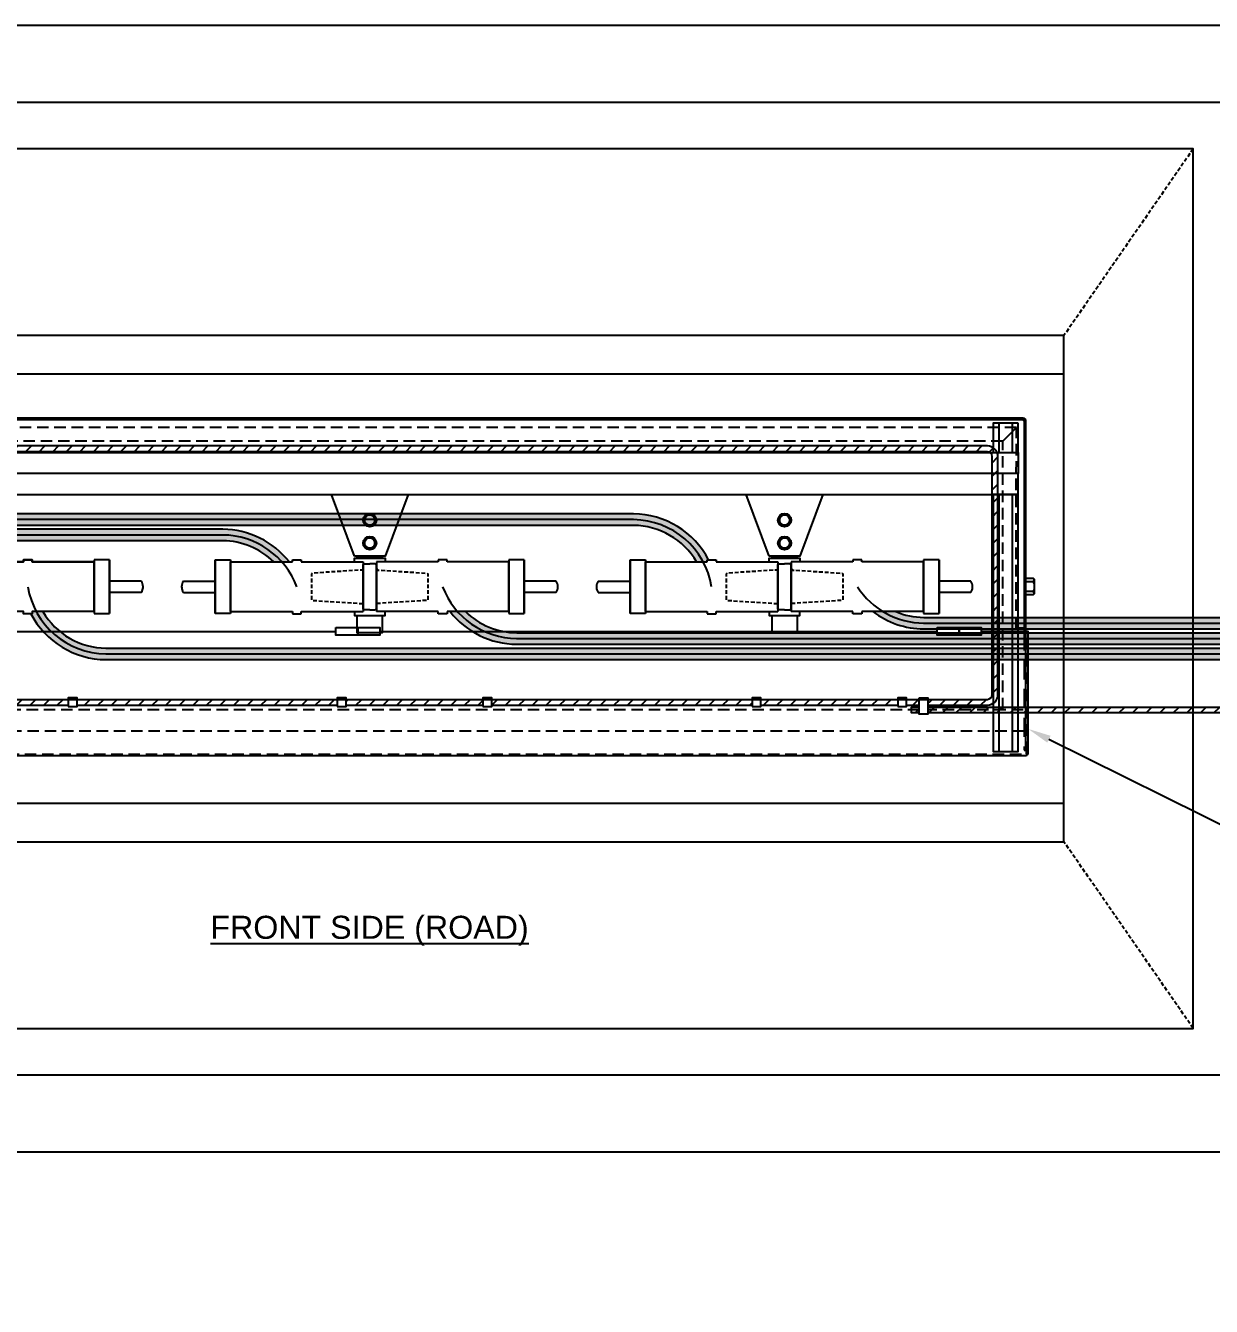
# Model space of a CAD drawing. Header units: feet. Extents: x -208 to 2089, y -974 to 342.
# Drawn here: x 226.6 to 303.8, y 186.1 to 269.5 of the extents above; entities that cross this region are included whole.
import ezdxf
from ezdxf import colors
from ezdxf.entities.mleader import LeaderData, LeaderLine
from ezdxf.math import Vec2, Vec3

# ---------------------------------------------------------------- set-up
doc = ezdxf.new("R2010")
doc.units = ezdxf.units.FT
doc.header["$MEASUREMENT"] = 0
doc.set_wipeout_variables(frame=1)
doc.linetypes.add('HIDDEN', pattern=[0.375, 0.25, -0.125])
doc.layers.get('Defpoints').update_dxf_attribs({"color": 5})
for name, color, linetype in [('E-CABL-ACF', 1, 'AC_CABLE_FEEDER'), ('E-CABL-UG4', 64, 'GROUND_WIRE_G4'), ('E-DETL', 7, 'Continuous'), ('E-DETL-6', 7, 'Continuous'), ('E-EQPM-ENCL', 8, 'Continuous'), ('E-EQPM-HRDW', 16, 'Continuous'), ('E-GRND', 3, 'Continuous'), ('G-ANNO-TEXT', 1, 'Continuous')]:
    doc.layers.add(name, color=color, linetype=linetype)
doc.styles.add('NEI-A', font='arial.ttf', dxfattribs={"height": 0.1})
doc.linetypes.add('AC_CABLE_FEEDER', pattern='A,0.2,-0.05,0,-0.05,0.2,-0.12,["ACF",Standard,S=0.1,R=0,X=-0.05,Y=-0.05],-0.3,0.2,-0.05,0,-0.05', length=1.22)
doc.linetypes.add('GROUND_WIRE_G4', pattern='A,1,-0.2,["G4",Standard,S=0.1,R=0,X=-0.1,Y=-0.05],-0.2', length=1.4)
pattern_1 = [(45, (137.62484, 112.97836), (-0.4419417, 0.4419417), [])]
pattern_2 = [(45, (134.6341, 12.97836), (-0.4419417, 0.4419417), [])]

# ---------------------------------------------------------------- blocks, each defined once
blk = doc.blocks.new('*U16')
blk.add_wipeout([(0, -0.475), (0.575, -0.475), (0.575, 0.1), (0, 0.1)])
at = {"layer": 'E-GRND'}
blk.add_lwpolyline([(0, -0.475), (0.575, -0.475), (0.575, 0.1), (0, 0.1)], close=True, dxfattribs=at)
blk = doc.blocks.new('*U17')
blk.add_wipeout([(0, -0.475), (0.575, -0.475), (0.575, 0.1), (0, 0.1)])
at = {"layer": 'E-GRND'}
blk.add_lwpolyline([(0, -0.475), (0.575, -0.475), (0.575, 0.1), (0, 0.1)], close=True, dxfattribs=at)
blk = doc.blocks.new('*U18')
blk.add_wipeout([(0, -0.475), (0.575, -0.475), (0.575, 0.1), (0, 0.1)])
at = {"layer": 'E-GRND'}
blk.add_lwpolyline([(0, -0.475), (0.575, -0.475), (0.575, 0.1), (0, 0.1)], close=True, dxfattribs=at)
blk = doc.blocks.new('*U19')
blk.add_wipeout([(0, -0.475), (0.575, -0.475), (0.575, 0.1), (0, 0.1)])
at = {"layer": 'E-GRND'}
blk.add_lwpolyline([(0, -0.475), (0.575, -0.475), (0.575, 0.1), (0, 0.1)], close=True, dxfattribs=at)
blk = doc.blocks.new('*U20')
blk.add_wipeout([(0, -0.475), (0.575, -0.475), (0.575, 0.1), (0, 0.1)])
at = {"layer": 'E-GRND'}
blk.add_lwpolyline([(0, -0.475), (0.575, -0.475), (0.575, 0.1), (0, 0.1)], close=True, dxfattribs=at)
blk = doc.blocks.new('*U13')
blk.add_wipeout([(0, 0.1), (0.575, 0.1), (0.575, -0.975), (0, -0.975)])
at = {"layer": 'E-GRND'}
blk.add_lwpolyline([(0, 0.1), (0.575, 0.1), (0.575, -0.975), (0, -0.975)], close=True, dxfattribs=at)
blk = doc.blocks.new('*U10')
blk.add_wipeout([(0, -0.475), (0.575, -0.475), (0.575, 0.1), (0, 0.1)])
at = {"layer": 'E-GRND'}
blk.add_lwpolyline([(0, -0.475), (0.575, -0.475), (0.575, 0.1), (0, 0.1)], close=True, dxfattribs=at)
blk = doc.blocks.new('*U11')
blk.add_wipeout([(0, -0.475), (0.575, -0.475), (0.575, 0.1), (0, 0.1)])
at = {"layer": 'E-GRND'}
blk.add_lwpolyline([(0, -0.475), (0.575, -0.475), (0.575, 0.1), (0, 0.1)], close=True, dxfattribs=at)
blk = doc.blocks.new('*U12')
blk.add_wipeout([(0, -0.475), (0.575, -0.475), (0.575, 0.1), (0, 0.1)])
at = {"layer": 'E-GRND'}
blk.add_lwpolyline([(0, -0.475), (0.575, -0.475), (0.575, 0.1), (0, 0.1)], close=True, dxfattribs=at)
blk = doc.blocks.new('*U6')
blk.add_wipeout([(0, -0.475), (0.575, -0.475), (0.575, 0.1), (0, 0.1)])
at = {"layer": 'E-GRND'}
blk.add_lwpolyline([(0, -0.475), (0.575, -0.475), (0.575, 0.1), (0, 0.1)], close=True, dxfattribs=at)
blk = doc.blocks.new('*U7')
blk.add_wipeout([(0, -0.475), (0.575, -0.475), (0.575, 0.1), (0, 0.1)])
at = {"layer": 'E-GRND'}
blk.add_lwpolyline([(0, -0.475), (0.575, -0.475), (0.575, 0.1), (0, 0.1)], close=True, dxfattribs=at)
blk = doc.blocks.new('*U21')
blk.add_wipeout([(0, 0.1), (0.575, 0.1), (0.575, -0.975), (0, -0.975)])
at = {"layer": 'E-GRND'}
blk.add_lwpolyline([(0, 0.1), (0.575, 0.1), (0.575, -0.975), (0, -0.975)], close=True, dxfattribs=at)

msp = doc.modelspace()

# ---------------------------------------------------------------- hatches: boundary and pattern name
at = {"layer": 'E-CABL-ACF', "linetype": 'Continuous'}
h = msp.add_hatch(color=254, dxfattribs=at)
h.dxf.hatch_style = 1
h.paths.add_polyline_path([(266.1635, 237.66531), (169.2315, 237.66531), (169.2315, 236.91531), (266.15973, 236.91531, -0.26270262), (270.27039, 234.53846), (270.9592, 234.53846), (270.9592, 234.67587), (271.05196, 234.67587, 0.27629079)])
h = msp.add_hatch(color=254, dxfattribs=at)
h.dxf.hatch_style = 1
h.paths.add_polyline_path([(266.1635, 237.66531), (169.2315, 237.66531), (169.2315, 236.91531), (266.15973, 236.91531, -0.26270262), (270.27039, 234.53846), (270.9592, 234.53846), (270.9592, 234.67587), (271.05196, 234.67587, 0.27629079)])
h = msp.add_hatch(color=254, dxfattribs=at)
h.dxf.hatch_style = 1
h.paths.add_polyline_path([(239.43051, 236.66531), (169.2315, 236.66531), (169.2315, 235.91531), (239.42673, 235.91531, -0.19331421), (242.75384, 234.53846), (243.75992, 234.53846, 0.22724695)])
h = msp.add_hatch(color=254, dxfattribs=at)
h.dxf.hatch_style = 1
h.paths.add_polyline_path([(239.43051, 236.66531), (169.2315, 236.66531), (169.2315, 235.91531), (239.42673, 235.91531, -0.19331421), (242.75384, 234.53846), (243.75992, 234.53846, 0.22724695)])
h = msp.add_hatch(color=252, dxfattribs=at)
h.dxf.hatch_style = 1
h.paths.add_polyline_path([(328.979, 228.92709), (231.82227, 228.92709, -0.26270262), (227.71161, 231.30394), (227.0228, 231.30394), (227.0228, 231.16653), (226.93004, 231.16653, 0.27629079), (231.8185, 228.17709), (328.979, 228.17709)])
h = msp.add_hatch(color=252, dxfattribs=at)
h.dxf.hatch_style = 1
h.paths.add_polyline_path([(328.979, 228.92709), (231.82227, 228.92709, -0.26270262), (227.71161, 231.30394), (227.0228, 231.30394), (227.0228, 231.16653), (226.93004, 231.16653, 0.27629079), (231.8185, 228.17709), (328.979, 228.17709)])
h = msp.add_hatch(color=252, dxfattribs=at)
h.dxf.hatch_style = 1
h.paths.add_polyline_path([(328.979, 229.92709), (258.55527, 229.92709, -0.19331421), (255.22816, 231.30394), (254.22208, 231.30394, 0.22724695), (258.55149, 229.17709), (328.979, 229.17709)])
h = msp.add_hatch(color=252, dxfattribs=at)
h.dxf.hatch_style = 1
h.paths.add_polyline_path([(328.979, 229.92709), (258.55527, 229.92709, -0.19331421), (255.22816, 231.30394), (254.22208, 231.30394, 0.22724695), (258.55149, 229.17709), (328.979, 229.17709)])
h = msp.add_hatch(color=252, dxfattribs=at)
h.dxf.hatch_style = 1
h.paths.add_polyline_path([(328.979, 230.92709), (285.04937, 230.92709, -0.09712925), (283.22873, 231.30394), (281.73689, 231.30394, 0.16062325), (285.0456, 230.17709), (328.979, 230.17709)])
h = msp.add_hatch(color=252, dxfattribs=at)
h.dxf.hatch_style = 1
h.paths.add_polyline_path([(328.979, 230.92709), (285.04937, 230.92709, -0.09712925), (283.22873, 231.30394), (281.73689, 231.30394, 0.16062325), (285.0456, 230.17709), (328.979, 230.17709)])
at = {"layer": 'E-CABL-UG4', "linetype": 'Continuous'}
h = msp.add_hatch(dxfattribs=at)
h.set_pattern_fill('ANSI31', color=256, scale=5)
h.set_pattern_definition(pattern_1)
h.paths.add_polyline_path([(289.19614, 225.21643, 0.41421356), (289.88364, 225.90393), (289.88364, 241.40393, 0.41421356), (289.19614, 242.09143), (208.78586, 242.09143, 0.41421356), (208.09836, 241.40393), (208.09836, 225.90393, 0.41421356), (208.78586, 225.21643)])
h.paths.add_polyline_path([(289.19614, 225.59143, 0.41421356), (289.50864, 225.90393), (289.50864, 241.40393, 0.41421356), (289.19614, 241.71643), (208.78586, 241.71643, 0.41421356), (208.47336, 241.40393), (208.47336, 225.90393, 0.41421356), (208.78586, 225.59143)], flags=16)

# ---------------------------------------------------------------- linework, layer by layer
at = {"layer": 'Defpoints', "linetype": 'Continuous', "flags": 128}
for points in [[(271.24725, 232.9212, 0.36485497), (266.16165, 237.29031), (169.2315, 237.29031)], [(271.24725, 232.9212, 0.36485497), (266.16165, 237.29031), (169.2315, 237.29031)], [(244.24725, 232.9212, 0.30939879), (239.42866, 236.29031), (169.2315, 236.29031)], [(244.24725, 232.9212, 0.30939879), (239.42866, 236.29031), (169.2315, 236.29031)], [(226.73475, 232.9212, 0.36485497), (231.82035, 228.55209), (328.979, 228.55209)], [(226.73475, 232.9212, 0.36485497), (231.82035, 228.55209), (328.979, 228.55209)], [(253.73475, 232.9212, 0.30939879), (258.55334, 229.55209), (328.979, 229.55209)], [(253.73475, 232.9212, 0.30939879), (258.55334, 229.55209), (328.979, 229.55209)], [(280.73475, 232.9212, 0.25122551), (285.04745, 230.55209), (328.979, 230.55209)], [(280.73475, 232.9212, 0.25122551), (285.04745, 230.55209), (328.979, 230.55209)]]:
    msp.add_lwpolyline(points, format="xyb", dxfattribs=at)
at = {"layer": 'E-CABL-ACF', "linetype": 'Continuous', "flags": 128}
for points in [[(271.05196, 234.67587, 0.27629079), (266.1635, 237.66531), (169.2315, 237.66531)], [(271.05196, 234.67587, 0.27629079), (266.1635, 237.66531), (169.2315, 237.66531)], [(270.27039, 234.53846, 0.26270262), (266.15973, 236.91531), (169.2315, 236.91531)], [(270.27039, 234.53846, 0.26270262), (266.15973, 236.91531), (169.2315, 236.91531)], [(243.75992, 234.53846, 0.22724695), (239.43051, 236.66531), (169.2315, 236.66531)], [(243.75992, 234.53846, 0.22724695), (239.43051, 236.66531), (169.2315, 236.66531)], [(242.75384, 234.53846, 0.19331421), (239.42673, 235.91531), (169.2315, 235.91531)], [(242.75384, 234.53846, 0.19331421), (239.42673, 235.91531), (169.2315, 235.91531)], [(226.93004, 231.16653, 0.27629079), (231.8185, 228.17709), (328.979, 228.17709)], [(226.93004, 231.16653, 0.27629079), (231.8185, 228.17709), (328.979, 228.17709)], [(227.71161, 231.30394, 0.26270262), (231.82227, 228.92709), (328.979, 228.92709)], [(227.71161, 231.30394, 0.26270262), (231.82227, 228.92709), (328.979, 228.92709)], [(254.22208, 231.30394, 0.22724695), (258.55149, 229.17709), (328.979, 229.17709)], [(254.22208, 231.30394, 0.22724695), (258.55149, 229.17709), (328.979, 229.17709)], [(255.22816, 231.30394, 0.19331421), (258.55527, 229.92709), (328.979, 229.92709)], [(255.22816, 231.30394, 0.19331421), (258.55527, 229.92709), (328.979, 229.92709)], [(281.73689, 231.30394, 0.16062325), (285.0456, 230.17709), (328.979, 230.17709)], [(281.73689, 231.30394, 0.16062325), (285.0456, 230.17709), (328.979, 230.17709)], [(283.22873, 231.30394, 0.09712925), (285.04937, 230.92709), (328.979, 230.92709)], [(283.22873, 231.30394, 0.09712925), (285.04937, 230.92709), (328.979, 230.92709)]]:
    msp.add_lwpolyline(points, format="xyb", dxfattribs=at)
at = {"layer": 'E-CABL-UG4', "linetype": 'Continuous', "flags": 128}
msp.add_lwpolyline([(289.19614, 225.21643, 0.41421356), (289.88364, 225.90393), (289.88364, 241.40393, 0.41421356), (289.19614, 242.09143), (208.78586, 242.09143, 0.41421356), (208.09836, 241.40393), (208.09836, 225.90393, 0.41421356), (208.78586, 225.21643)], format="xyb", close=True, dxfattribs=at)
at = {"layer": 'E-DETL', "color": 41}
for p, q in [((231.04745, 234.66531), (231.04745, 231.17709)), ((232.04635, 234.66531), (231.04745, 234.66531)), ((231.04745, 234.66531), (231.04745, 231.17709)), ((232.04635, 234.66531), (231.04745, 234.66531)), ((231.04745, 231.30394), (231.04745, 234.53846)), ((231.04745, 231.30394), (231.04745, 234.53846)), ((232.04635, 231.17709), (232.04635, 234.66531)), ((232.04635, 234.66531), (232.04635, 231.17709)), ((232.04635, 231.17709), (232.04635, 234.66531)), ((232.04635, 234.66531), (232.04635, 231.17709)), ((238.93565, 234.66531), (238.93565, 231.17709)), ((238.93565, 231.17709), (238.93565, 234.66531)), ((238.93565, 234.66531), (239.93455, 234.66531)), ((238.93565, 234.66531), (238.93565, 231.17709)), ((238.93565, 231.17709), (238.93565, 234.66531)), ((238.93565, 234.66531), (239.93455, 234.66531)), ((239.93455, 234.66531), (239.93455, 231.17709)), ((239.93455, 234.66531), (239.93455, 231.17709)), ((239.93455, 231.30394), (239.93455, 234.53846)), ((239.93455, 234.53846), (243.9592, 234.53846)), ((239.93455, 231.30394), (239.93455, 234.53846)), ((239.93455, 234.53846), (243.9592, 234.53846)), ((243.9592, 234.53846), (243.9592, 234.67587)), ((243.9592, 234.67587), (244.5353, 234.67587)), ((243.9592, 234.53846), (243.9592, 234.67587)), ((243.9592, 234.67587), (244.5353, 234.67587)), ((244.5353, 234.67587), (244.5353, 234.53846)), ((244.5353, 234.67587), (244.5353, 234.53846)), ((244.5353, 234.53846), (248.55995, 234.53846)), ((244.5353, 234.53846), (248.55995, 234.53846)), ((248.55995, 234.53846), (248.55995, 231.30394)), ((248.55995, 234.53846), (248.55995, 231.30394)), ((253.44671, 234.53846), (249.42205, 234.53846)), ((249.42205, 234.53846), (249.42205, 231.30394)), ((253.44671, 234.53846), (249.42205, 234.53846)), ((249.42205, 234.53846), (249.42205, 231.30394)), ((254.0228, 234.67587), (253.44671, 234.67587)), ((253.44671, 234.67587), (253.44671, 234.53846)), ((254.0228, 234.67587), (253.44671, 234.67587)), ((253.44671, 234.67587), (253.44671, 234.53846)), ((254.0228, 234.53846), (254.0228, 234.67587)), ((254.0228, 234.53846), (254.0228, 234.67587)), ((258.04745, 234.53846), (254.0228, 234.53846)), ((258.04745, 234.53846), (254.0228, 234.53846)), ((258.04745, 234.66531), (258.04745, 231.17709)), ((259.04635, 234.66531), (258.04745, 234.66531)), ((258.04745, 234.66531), (258.04745, 231.17709)), ((259.04635, 234.66531), (258.04745, 234.66531)), ((258.04745, 231.30394), (258.04745, 234.53846)), ((258.04745, 231.30394), (258.04745, 234.53846)), ((259.04635, 234.66531), (259.04635, 231.17709)), ((259.04635, 231.17709), (259.04635, 234.66531)), ((259.04635, 234.66531), (259.04635, 231.17709)), ((259.04635, 231.17709), (259.04635, 234.66531)), ((265.93565, 234.66531), (266.93455, 234.66531)), ((265.93565, 234.66531), (265.93565, 231.17709)), ((265.93565, 231.17709), (265.93565, 234.66531)), ((265.93565, 234.66531), (266.93455, 234.66531)), ((265.93565, 234.66531), (265.93565, 231.17709)), ((265.93565, 231.17709), (265.93565, 234.66531)), ((266.93455, 234.66531), (266.93455, 231.17709)), ((266.93455, 234.66531), (266.93455, 231.17709)), ((266.93455, 231.30394), (266.93455, 234.53846)), ((266.93455, 234.53846), (270.9592, 234.53846)), ((266.93455, 231.30394), (266.93455, 234.53846)), ((266.93455, 234.53846), (270.9592, 234.53846)), ((270.9592, 234.67587), (271.5353, 234.67587)), ((270.9592, 234.53846), (270.9592, 234.67587)), ((270.9592, 234.67587), (271.5353, 234.67587)), ((270.9592, 234.53846), (270.9592, 234.67587)), ((271.5353, 234.67587), (271.5353, 234.53846)), ((271.5353, 234.67587), (271.5353, 234.53846)), ((271.5353, 234.53846), (275.55995, 234.53846)), ((271.5353, 234.53846), (275.55995, 234.53846)), ((275.55995, 234.53846), (275.55995, 231.30394)), ((275.55995, 234.53846), (275.55995, 231.30394)), ((276.42205, 234.53846), (276.42205, 231.30394)), ((280.44671, 234.53846), (276.42205, 234.53846)), ((276.42205, 234.53846), (276.42205, 231.30394)), ((280.44671, 234.53846), (276.42205, 234.53846)), ((281.0228, 234.67587), (280.44671, 234.67587)), ((280.44671, 234.67587), (280.44671, 234.53846)), ((281.0228, 234.67587), (280.44671, 234.67587)), ((280.44671, 234.67587), (280.44671, 234.53846)), ((281.0228, 234.53846), (281.0228, 234.67587)), ((281.0228, 234.53846), (281.0228, 234.67587)), ((285.04745, 234.53846), (281.0228, 234.53846)), ((285.04745, 234.53846), (281.0228, 234.53846)), ((285.04745, 234.66531), (285.04745, 231.17709)), ((286.04635, 234.66531), (285.04745, 234.66531)), ((285.04745, 234.66531), (285.04745, 231.17709)), ((286.04635, 234.66531), (285.04745, 234.66531)), ((285.04745, 231.30394), (285.04745, 234.53846)), ((285.04745, 231.30394), (285.04745, 234.53846)), ((286.04635, 234.66531), (286.04635, 231.17709)), ((286.04635, 231.17709), (286.04635, 234.66531)), ((286.04635, 234.66531), (286.04635, 231.17709)), ((286.04635, 231.17709), (286.04635, 234.66531)), ((227.0228, 231.16653), (226.44671, 231.16653)), ((227.0228, 231.30394), (227.0228, 231.16653)), ((231.04745, 231.30394), (227.0228, 231.30394)), ((231.04745, 231.17709), (232.04635, 231.17709)), ((231.04745, 231.17709), (232.04635, 231.17709)), ((239.93455, 231.17709), (238.93565, 231.17709)), ((239.93455, 231.17709), (238.93565, 231.17709)), ((239.93455, 231.30394), (243.9592, 231.30394)), ((239.93455, 231.30394), (243.9592, 231.30394)), ((243.9592, 231.30394), (243.9592, 231.16653)), ((243.9592, 231.30394), (243.9592, 231.16653)), ((243.9592, 231.16653), (244.5353, 231.16653)), ((243.9592, 231.16653), (244.5353, 231.16653)), ((244.5353, 231.16653), (244.5353, 231.30394)), ((244.5353, 231.30394), (248.55995, 231.30394)), ((244.5353, 231.16653), (244.5353, 231.30394)), ((244.5353, 231.30394), (248.55995, 231.30394)), ((253.44671, 231.30394), (249.42205, 231.30394)), ((253.44671, 231.30394), (249.42205, 231.30394)), ((253.44671, 231.16653), (253.44671, 231.30394)), ((253.44671, 231.16653), (253.44671, 231.30394)), ((254.0228, 231.16653), (253.44671, 231.16653)), ((254.0228, 231.16653), (253.44671, 231.16653)), ((254.0228, 231.30394), (254.0228, 231.16653)), ((258.04745, 231.30394), (254.0228, 231.30394)), ((254.0228, 231.30394), (254.0228, 231.16653)), ((258.04745, 231.30394), (254.0228, 231.30394)), ((258.04745, 231.17709), (259.04635, 231.17709)), ((258.04745, 231.17709), (259.04635, 231.17709)), ((266.93455, 231.17709), (265.93565, 231.17709)), ((266.93455, 231.17709), (265.93565, 231.17709)), ((266.93455, 231.30394), (270.9592, 231.30394)), ((266.93455, 231.30394), (270.9592, 231.30394)), ((270.9592, 231.30394), (270.9592, 231.16653)), ((270.9592, 231.30394), (270.9592, 231.16653)), ((270.9592, 231.16653), (271.5353, 231.16653)), ((270.9592, 231.16653), (271.5353, 231.16653)), ((271.5353, 231.16653), (271.5353, 231.30394)), ((271.5353, 231.30394), (275.55995, 231.30394)), ((271.5353, 231.16653), (271.5353, 231.30394)), ((271.5353, 231.30394), (275.55995, 231.30394)), ((280.44671, 231.30394), (276.42205, 231.30394)), ((280.44671, 231.30394), (276.42205, 231.30394)), ((280.44671, 231.16653), (280.44671, 231.30394)), ((280.44671, 231.16653), (280.44671, 231.30394)), ((281.0228, 231.16653), (280.44671, 231.16653)), ((281.0228, 231.16653), (280.44671, 231.16653)), ((281.0228, 231.30394), (281.0228, 231.16653)), ((285.04745, 231.30394), (281.0228, 231.30394)), ((281.0228, 231.30394), (281.0228, 231.16653)), ((285.04745, 231.30394), (281.0228, 231.30394)), ((285.04745, 231.17709), (286.04635, 231.17709)), ((285.04745, 231.17709), (286.04635, 231.17709))]:
    msp.add_line(p, q, dxfattribs=at)
msp.add_lwpolyline([(231.04745, 234.53846), (227.0228, 234.53846), (227.0228, 234.67587), (226.44671, 234.67587), (226.44671, 234.53846), (222.42205, 234.53846), (226.44671, 234.53846), (226.44671, 234.67587), (227.0228, 234.67587), (227.0228, 234.53846)], close=True, dxfattribs=at)
at = {"layer": 'E-DETL', "color": 41, "linetype": 'Continuous', "flags": 128}
for points in [[(248.991, 231.42355), (248.65063, 231.42355), (248.58255, 231.44629), (248.55995, 231.51436), (248.55995, 231.71859), (248.55995, 234.12381), (248.55995, 234.32804), (248.58255, 234.39611), (248.65063, 234.41885), (248.991, 234.41885)], [(248.991, 231.42355), (248.65063, 231.42355), (248.58255, 231.44629), (248.55995, 231.51436), (248.55995, 231.71859), (248.55995, 234.12381), (248.55995, 234.32804), (248.58255, 234.39611), (248.65063, 234.41885), (248.991, 234.41885)], [(248.991, 231.42355), (249.33138, 231.42355), (249.39945, 231.44629), (249.42205, 231.51436), (249.42205, 231.71859), (249.42205, 234.12381), (249.42205, 234.32804), (249.39945, 234.39611), (249.33138, 234.41885), (248.991, 234.41885)], [(248.991, 231.42355), (249.33138, 231.42355), (249.39945, 231.44629), (249.42205, 231.51436), (249.42205, 231.71859), (249.42205, 234.12381), (249.42205, 234.32804), (249.39945, 234.39611), (249.33138, 234.41885), (248.991, 234.41885)], [(275.991, 231.42355), (275.65063, 231.42355), (275.58255, 231.44629), (275.55995, 231.51436), (275.55995, 231.71859), (275.55995, 234.12381), (275.55995, 234.32804), (275.58255, 234.39611), (275.65063, 234.41885), (275.991, 234.41885)], [(275.991, 231.42355), (275.65063, 231.42355), (275.58255, 231.44629), (275.55995, 231.51436), (275.55995, 231.71859), (275.55995, 234.12381), (275.55995, 234.32804), (275.58255, 234.39611), (275.65063, 234.41885), (275.991, 234.41885)], [(275.991, 231.42355), (276.33138, 231.42355), (276.39945, 231.44629), (276.42205, 231.51436), (276.42205, 231.71859), (276.42205, 234.12381), (276.42205, 234.32804), (276.39945, 234.39611), (276.33138, 234.41885), (275.991, 234.41885)], [(275.991, 231.42355), (276.33138, 231.42355), (276.39945, 231.44629), (276.42205, 231.51436), (276.42205, 231.71859), (276.42205, 234.12381), (276.42205, 234.32804), (276.39945, 234.39611), (276.33138, 234.41885), (275.991, 234.41885)]]:
    msp.add_lwpolyline(points, dxfattribs=at)
at = {"layer": 'E-DETL', "color": 9, "linetype": 'HIDDEN', "flags": 128}
for points in [[(248.55995, 234.12381), (248.51448, 234.03313), (248.4464, 234.0104), (245.24688, 233.80617), (245.20154, 233.76084), (245.20154, 232.05896), (245.24688, 232.03622), (248.4464, 231.832), (248.51448, 231.80926), (248.55995, 231.71859)], [(248.55995, 234.12381), (248.51448, 234.03313), (248.4464, 234.0104), (245.24688, 233.80617), (245.20154, 233.76084), (245.20154, 232.05896), (245.24688, 232.03622), (248.4464, 231.832), (248.51448, 231.80926), (248.55995, 231.71859)], [(249.42205, 234.12381), (249.46753, 234.03313), (249.5356, 234.0104), (252.73512, 233.80617), (252.78046, 233.76084), (252.78046, 232.05896), (252.73512, 232.03622), (249.5356, 231.832), (249.46753, 231.80926), (249.42205, 231.71859)], [(249.42205, 234.12381), (249.46753, 234.03313), (249.5356, 234.0104), (252.73512, 233.80617), (252.78046, 233.76084), (252.78046, 232.05896), (252.73512, 232.03622), (249.5356, 231.832), (249.46753, 231.80926), (249.42205, 231.71859)], [(275.55995, 234.12381), (275.51448, 234.03313), (275.4464, 234.0104), (272.24688, 233.80617), (272.20154, 233.76084), (272.20154, 232.05896), (272.24688, 232.03622), (275.4464, 231.832), (275.51448, 231.80926), (275.55995, 231.71859)], [(275.55995, 234.12381), (275.51448, 234.03313), (275.4464, 234.0104), (272.24688, 233.80617), (272.20154, 233.76084), (272.20154, 232.05896), (272.24688, 232.03622), (275.4464, 231.832), (275.51448, 231.80926), (275.55995, 231.71859)], [(276.42205, 234.12381), (276.46753, 234.03313), (276.5356, 234.0104), (279.73512, 233.80617), (279.78046, 233.76084), (279.78046, 232.05896), (279.73512, 232.03622), (276.5356, 231.832), (276.46753, 231.80926), (276.42205, 231.71859)], [(276.42205, 234.12381), (276.46753, 234.03313), (276.5356, 234.0104), (279.73512, 233.80617), (279.78046, 233.76084), (279.78046, 232.05896), (279.73512, 232.03622), (276.5356, 231.832), (276.46753, 231.80926), (276.42205, 231.71859)]]:
    msp.add_lwpolyline(points, dxfattribs=at)
at = {"layer": 'E-DETL', "color": 41, "flags": 128}
for points in [[(234.12202, 233.2962), (232.04635, 233.2962)], [(234.12202, 233.2962), (232.04635, 233.2962)], [(236.85999, 233.2962), (238.93565, 233.2962)], [(236.85999, 233.2962), (238.93565, 233.2962)], [(261.12202, 233.2962), (259.04635, 233.2962)], [(261.12202, 233.2962), (259.04635, 233.2962)], [(263.85999, 233.2962), (265.93565, 233.2962)], [(263.85999, 233.2962), (265.93565, 233.2962)], [(288.12202, 233.2962), (286.04635, 233.2962)], [(288.12202, 233.2962), (286.04635, 233.2962)], [(234.12202, 232.5462), (232.04635, 232.5462)], [(234.12202, 232.5462), (232.04635, 232.5462)], [(236.85998, 232.5462), (238.93565, 232.5462)], [(236.85998, 232.5462), (238.93565, 232.5462)], [(261.12202, 232.5462), (259.04635, 232.5462)], [(261.12202, 232.5462), (259.04635, 232.5462)], [(263.85998, 232.5462), (265.93565, 232.5462)], [(263.85998, 232.5462), (265.93565, 232.5462)], [(288.12202, 232.5462), (286.04635, 232.5462)], [(288.12202, 232.5462), (286.04635, 232.5462)]]:
    msp.add_lwpolyline(points, dxfattribs=at)
at = {"layer": 'E-DETL', "color": 41}
msp.add_lwpolyline([(231.04745, 231.30394), (227.0228, 231.30394), (227.0228, 231.16653), (226.44671, 231.16653), (226.44671, 231.30394), (222.42205, 231.30394)], dxfattribs=at)
for centre, start, end in [((233.55262, 232.9212), 326.6313054, 33.3687626), ((233.55262, 232.9212), 326.6313054, 33.3687626), ((233.55262, 232.9212), 338.4888118, 359.9999979), ((233.55262, 232.9212), 338.4888118, 359.9999979), ((237.42938, 232.9212), 146.6312374, 213.3686946), ((237.42938, 232.9212), 146.6312374, 213.3686946), ((237.42938, 232.9212), 180.0000021, 201.5111882), ((237.42938, 232.9212), 180.0000021, 201.5111882), ((260.55262, 232.9212), 326.6313054, 33.3687626), ((260.55262, 232.9212), 326.6313054, 33.3687626), ((264.42938, 232.9212), 146.6312374, 213.3686946), ((264.42938, 232.9212), 146.6312374, 213.3686946), ((264.42938, 232.9212), 180.0000021, 201.5111882), ((264.42938, 232.9212), 180.0000021, 201.5111882), ((287.55262, 232.9212), 326.6313054, 33.3687626), ((287.55262, 232.9212), 326.6313054, 33.3687626), ((287.55262, 232.9212), 338.4888118, 359.9999979), ((287.55262, 232.9212), 338.4888118, 359.9999979)]:
    msp.add_arc(centre, 0.68179, start, end, dxfattribs=at)
at = {"layer": 'E-EQPM-ENCL'}
for points in [[(192.32006, 201.14176), (305.61772, 201.14176), (305.61772, 264.4566), (192.32006, 264.4566)], [(195.34866, 204.17037), (302.58912, 204.17037), (302.58912, 261.428), (195.34866, 261.428)], [(203.77545, 216.32123), (294.17781, 216.32123), (294.17781, 249.27714), (203.77545, 249.27714)]]:
    msp.add_lwpolyline(points, close=True, dxfattribs=at)
at = {"layer": 'E-EQPM-ENCL', "linetype": 'HIDDEN'}
for points in [[(302.58912, 261.428), (294.17781, 249.27714)], [(302.58912, 261.428), (294.17781, 249.27714)], [(302.58912, 204.17037), (294.17781, 216.32123)]]:
    msp.add_lwpolyline(points, dxfattribs=at)
at = {"layer": 'E-EQPM-ENCL'}
for points in [[(294.17781, 246.77242), (203.77545, 246.77242)], [(294.17781, 246.77242), (203.77545, 246.77242)], [(294.17781, 218.81542), (203.77545, 218.81542)]]:
    msp.add_lwpolyline(points, dxfattribs=at)
at = {"layer": 'E-EQPM-ENCL', "color": 7, "ltscale": 5}
for points in [[(291.58259, 222.27884), (291.69614, 222.27884), (291.69614, 230.03938), (291.69614, 243.74505), (291.6734, 243.83586), (291.60533, 243.8812), (291.51452, 243.90393), (206.46735, 243.90393), (206.37654, 243.8812), (206.30846, 243.83586), (206.28586, 243.74505), (206.28586, 222.27884)], [(206.39928, 230.01665), (206.39928, 230.03938), (206.39928, 243.76778), (206.46735, 243.81312), (291.51452, 243.81312), (291.58259, 243.74505), (291.58259, 230.03938), (291.58259, 230.01665)], [(206.39928, 230.01665), (206.39928, 230.03938), (206.39928, 243.76778), (206.46735, 243.81312), (291.51452, 243.81312), (291.58259, 243.74505), (291.58259, 230.03938), (291.58259, 230.01665)], [(291.69614, 233.47894), (292.17266, 233.47894), (292.24074, 233.41087), (292.24074, 232.45782), (292.17266, 232.38974), (291.69614, 232.38974)], [(291.69614, 233.47894), (292.17266, 233.47894), (292.24074, 233.41087), (292.24074, 232.45782), (292.17266, 232.38974), (291.69614, 232.38974)], [(292.17945, 233.25211), (291.69614, 233.25211)], [(292.17945, 233.25211), (291.69614, 233.25211)], [(292.24074, 233.41087), (292.17945, 233.25211), (292.24074, 233.09336)], [(292.24074, 233.41087), (292.17945, 233.25211), (292.24074, 233.09336)], [(292.24074, 232.77532), (292.17945, 232.61657), (292.24074, 232.45782)], [(292.24074, 232.77532), (292.17945, 232.61657), (292.24074, 232.45782)], [(292.17945, 232.61657), (291.69614, 232.61657)], [(292.17945, 232.61657), (291.69614, 232.61657)], [(246.79265, 230.26628), (248.22223, 230.26628), (248.22223, 229.76702), (246.79265, 229.76702), (246.79265, 230.26628)], [(246.79265, 230.26628), (248.22223, 230.26628), (248.22223, 229.76702), (246.79265, 229.76702), (246.79265, 230.26628)], [(248.22223, 230.26628), (249.6518, 230.26628), (249.6518, 229.76702), (248.22223, 229.76702), (248.22223, 230.26628)], [(248.22223, 230.26628), (249.6518, 230.26628), (249.6518, 229.76702), (248.22223, 229.76702), (248.22223, 230.26628)], [(285.92218, 230.26628), (287.35176, 230.26628), (287.35176, 229.76702), (285.92218, 229.76702), (285.92218, 230.26628)], [(285.92218, 230.26628), (287.35176, 230.26628), (287.35176, 229.76702), (285.92218, 229.76702), (285.92218, 230.26628)], [(287.35176, 230.26628), (288.78133, 230.26628), (288.78133, 229.76702), (287.35176, 229.76702), (287.35176, 230.26628)], [(287.35176, 230.26628), (288.78133, 230.26628), (288.78133, 229.76702), (287.35176, 229.76702), (287.35176, 230.26628)], [(209.19789, 230.01665), (206.12698, 230.01665), (206.12698, 222.09722), (206.14971, 222.00654), (206.28586, 221.93847), (291.69614, 221.93847), (291.76421, 221.96107), (291.83229, 222.00654), (291.85489, 222.09722), (291.85489, 230.01665), (288.78133, 230.01665)], [(212.05704, 230.01665), (246.79265, 230.01665)], [(212.05704, 230.01665), (246.79265, 230.01665)], [(249.6518, 230.01665), (285.92218, 230.01665)], [(249.6518, 230.01665), (285.92218, 230.01665)]]:
    msp.add_lwpolyline(points, dxfattribs=at)
at = {"layer": 'E-EQPM-ENCL', "linetype": 'HIDDEN', "ltscale": 5}
for points in [[(290.19849, 242.40628), (291.55992, 243.76771)], [(290.19849, 242.40628), (291.55992, 243.76771)], [(291.58259, 230.01665), (291.58259, 222.27884)]]:
    msp.add_lwpolyline(points, dxfattribs=at)
at = {"layer": 'E-EQPM-ENCL', "linetype": 'HIDDEN', "ltscale": 3}
for points in [[(291.69614, 230.22087), (291.06073, 230.22087), (291.08346, 243.29126), (206.92114, 243.29126), (206.92114, 230.22087), (206.28586, 230.22087)], [(291.69614, 230.22087), (291.06073, 230.22087), (291.08346, 243.29126), (206.92114, 243.29126), (206.92114, 230.22087), (206.28586, 230.22087)], [(290.19849, 224.93376), (290.19849, 242.40628), (207.78351, 242.40628), (207.78351, 224.93376)], [(206.24039, 230.01665), (206.24039, 222.05188), (206.28586, 222.02914), (291.69614, 222.02914), (291.74148, 222.05188), (291.74148, 222.09722), (291.74148, 230.01665)], [(206.39928, 224.93376), (291.58259, 224.93376)], [(291.58259, 223.52679), (206.39928, 223.52679)]]:
    msp.add_lwpolyline(points, dxfattribs=at)
at = {"layer": 'E-EQPM-HRDW'}
for points in [[(291.19614, 243.56312), (289.57114, 243.56312), (289.57114, 241.67121), (291.19614, 241.67121)], [(291.19614, 243.56312), (289.57114, 243.56312), (289.57114, 241.67121), (291.19614, 241.67121)], [(290.82114, 243.56312), (289.94614, 243.56312), (289.94614, 241.67121), (290.82114, 241.67121)], [(290.82114, 243.56312), (289.94614, 243.56312), (289.94614, 241.67121), (290.82114, 241.67121)], [(206.78586, 241.67122), (291.19614, 241.67122), (291.19614, 240.29621), (206.78586, 240.29621)], [(206.78586, 241.67122), (291.19614, 241.67122), (291.19614, 240.29621), (206.78586, 240.29621)], [(291.19614, 240.29621), (206.78586, 240.29621), (206.78586, 238.92122), (291.19614, 238.92122)], [(291.19614, 240.29621), (206.78586, 240.29621), (206.78586, 238.92122), (291.19614, 238.92122)], [(291.19614, 238.92122), (289.57114, 238.92122), (289.57114, 222.18847), (291.19614, 222.18847)], [(291.19614, 238.92122), (289.57114, 238.92122), (289.57114, 222.18847), (291.19614, 222.18847)], [(290.82114, 238.92122), (289.94614, 238.92122), (289.94614, 222.18847), (290.82114, 222.18847)], [(290.82114, 238.92122), (289.94614, 238.92122), (289.94614, 222.18847), (290.82114, 222.18847)]]:
    msp.add_lwpolyline(points, close=True, dxfattribs=at)
at = {"layer": 'E-EQPM-HRDW', "flags": 128}
for points in [[(247.991, 234.92122), (246.491, 238.92122), (251.491, 238.92122), (249.991, 234.92122)], [(247.991, 234.92122), (246.491, 238.92122), (251.491, 238.92122), (249.991, 234.92122)], [(274.991, 234.92122), (273.491, 238.92122), (278.491, 238.92122), (276.991, 234.92122)], [(274.991, 234.92122), (273.491, 238.92122), (278.491, 238.92122), (276.991, 234.92122)], [(249.3285, 237.45981), (248.991, 237.65466), (248.6535, 237.45981), (248.6535, 237.0701), (248.991, 236.87524), (249.3285, 237.0701)], [(249.3285, 237.45981), (248.991, 237.65466), (248.6535, 237.45981), (248.6535, 237.0701), (248.991, 236.87524), (249.3285, 237.0701)], [(276.3285, 237.45981), (275.991, 237.65466), (275.6535, 237.45981), (275.6535, 237.0701), (275.991, 236.87524), (276.3285, 237.0701)], [(276.3285, 237.45981), (275.991, 237.65466), (275.6535, 237.45981), (275.6535, 237.0701), (275.991, 236.87524), (276.3285, 237.0701)], [(249.3285, 235.95981), (248.991, 236.15466), (248.6535, 235.95981), (248.6535, 235.5701), (248.991, 235.37524), (249.3285, 235.5701)], [(249.3285, 235.95981), (248.991, 236.15466), (248.6535, 235.95981), (248.6535, 235.5701), (248.991, 235.37524), (249.3285, 235.5701)], [(276.3285, 235.95981), (275.991, 236.15466), (275.6535, 235.95981), (275.6535, 235.5701), (275.991, 235.37524), (276.3285, 235.5701)], [(276.3285, 235.95981), (275.991, 236.15466), (275.6535, 235.95981), (275.6535, 235.5701), (275.991, 235.37524), (276.3285, 235.5701)]]:
    msp.add_lwpolyline(points, close=True, dxfattribs=at)
for points in [[(247.991, 234.53846), (247.991, 234.78846), (249.991, 234.78846), (249.991, 234.53846)], [(247.991, 234.53846), (247.991, 234.78846), (249.991, 234.78846), (249.991, 234.53846)], [(274.991, 234.53846), (274.991, 234.78846), (276.991, 234.78846), (276.991, 234.53846)], [(274.991, 234.53846), (274.991, 234.78846), (276.991, 234.78846), (276.991, 234.53846)], [(247.991, 231.30394), (247.991, 231.05394), (249.991, 231.05394), (249.991, 231.30394)], [(247.991, 231.30394), (247.991, 231.05394), (249.991, 231.05394), (249.991, 231.30394)], [(274.991, 231.30394), (274.991, 231.05394), (276.991, 231.05394), (276.991, 231.30394)], [(274.991, 231.30394), (274.991, 231.05394), (276.991, 231.05394), (276.991, 231.30394)]]:
    msp.add_lwpolyline(points, dxfattribs=at)
at = {"layer": 'E-EQPM-HRDW'}
for points in [[(248.1785, 234.78846), (248.1785, 234.92122), (249.8035, 234.92122), (249.8035, 234.78846)], [(248.1785, 234.78846), (248.1785, 234.92122), (249.8035, 234.92122), (249.8035, 234.78846)], [(275.1785, 234.78846), (275.1785, 234.92122), (276.8035, 234.92122), (276.8035, 234.78846)], [(275.1785, 234.78846), (275.1785, 234.92122), (276.8035, 234.92122), (276.8035, 234.78846)], [(249.8035, 231.05394), (249.8035, 229.9212), (248.1785, 229.9212), (248.1785, 231.05394)], [(249.8035, 231.05394), (249.8035, 229.9212), (248.1785, 229.9212), (248.1785, 231.05394)], [(276.8035, 231.05394), (276.8035, 229.9212), (275.1785, 229.9212), (275.1785, 231.05394)], [(276.8035, 231.05394), (276.8035, 229.9212), (275.1785, 229.9212), (275.1785, 231.05394)]]:
    msp.add_lwpolyline(points, dxfattribs=at)
for centre, radius in [((248.991, 237.26495), 0.4345), ((248.991, 237.26495), 0.4345), ((275.991, 237.26495), 0.4345), ((275.991, 237.26495), 0.4345), ((248.991, 237.26495), 0.3375), ((248.991, 237.26495), 0.3375), ((275.991, 237.26495), 0.3375), ((275.991, 237.26495), 0.3375), ((248.991, 235.76495), 0.4345), ((248.991, 235.76495), 0.4345), ((248.991, 235.76495), 0.3375), ((248.991, 235.76495), 0.3375), ((275.991, 235.76495), 0.4345), ((275.991, 235.76495), 0.4345), ((275.991, 235.76495), 0.3375), ((275.991, 235.76495), 0.3375)]:
    msp.add_circle(centre, radius, dxfattribs=at)
at = {"layer": 'E-GRND'}
msp.add_lwpolyline([(187.32006, 196.14176), (310.61772, 196.14176), (310.61772, 269.4566), (187.32006, 269.4566)], close=True, dxfattribs=at)

# ---------------------------------------------------------------- texts
at = {"layer": 'G-ANNO-TEXT', "insert": (248.97663, 210.52508), "char_height": 1.5, "attachment_point": 5, "style": 'NEI-A'}
msp.add_mtext_dynamic_manual_height_columns('{\\LFRONT SIDE (ROAD)}', width=26.577372, gutter_width=0.54687, heights=[7.97189], dxfattribs=at)

# ---------------------------------------------------------------- next in the draw order: block references
at = {"layer": 'E-DETL-6'}
for name, p in [('*U16', (229.36183, 225.59143)), ('*U17', (246.87433, 225.59143)), ('*U18', (256.36183, 225.59143)), ('*U19', (273.87433, 225.59143)), ('*U20', (283.36183, 225.59143))]:
    msp.add_blockref(name, p, dxfattribs=at)

# ---------------------------------------------------------------- next in the draw order: leaders
at = {"layer": 'G-ANNO-TEXT'}
ml = msp.add_multileader_mtext('Standard', dxfattribs=at)
ml.set_content('HINGED DOOR', color=256, style='NEI-A')
ml.set_leader_properties()
ml.build(insert=Vec2(0, 0))
ml.multileader.update_dxf_attribs({"dogleg_length": 0.125, "arrow_head_size": 1.5})
ctx = ml.context
ctx.base_point, ctx.char_height, ctx.arrow_head_size, ctx.landing_gap_size, ctx.plane_origin = Vec3(315.04002, 212.59892), 1.6, 1.5, 0.44643, Vec3(346.60021, 191.89642)
ctx.text_align_type = 2
notes = []
notes.append((ctx, [(1, (1, 1, 0), (314.14717, 212.59892), (1, 0), 0.89286, [(0, [(291.85489, 223.66594)], 0, [])])]))
ctx.mtext.insert, ctx.mtext.defined_height, ctx.mtext.alignment, ctx.mtext.flow_direction = Vec3(331.29873, 213.41256), 1.69271, 3, 5
ctx.mtext.has_bg_fill, ctx.mtext.bg_color, ctx.mtext.bg_scale_factor, ctx.mtext.bg_transparency, ctx.mtext.use_window_bg_color = 1, -1073741824, 1.5, 0, 1
for ctx, leaders in notes:
    for number, flags, end, landing, length, lines in leaders:
        leader = LeaderData()
        leader.index, (leader.has_last_leader_line, leader.has_dogleg_vector, leader.attachment_direction) = number, flags
        leader.last_leader_point, leader.dogleg_vector, leader.dogleg_length = Vec3(end), Vec3(landing), length
        for number, points, colour, breaks in lines:
            line = LeaderLine()
            line.index, line.vertices, line.color, line.breaks = number, Vec3.list(points), colors.encode_raw_color(colour), breaks
            leader.lines.append(line)
        ctx.leaders.append(leader)

# ---------------------------------------------------------------- next in the draw order: hatches: boundary and pattern name
at = {"layer": 'E-DETL-6'}
h = msp.add_hatch(dxfattribs=at)
h.set_pattern_fill('ANSI31', color=64, scale=5)
h.set_pattern_definition(pattern_2)
edge = h.paths.add_edge_path()
edge.add_arc((329.0464, 224.81018), 0.11546, 125.7114329, 234.2885671, ccw=False)
edge.add_arc((328.91161, 224.99768), 0.11546, 305.7114329, 414.2885671)
edge.add_line((328.97901, 225.09143), (284.24565, 225.09143))
edge.add_line((284.24565, 225.09143), (284.24565, 224.71643))
edge.add_line((284.24565, 224.71643), (328.97901, 224.71643))

# ---------------------------------------------------------------- next in the draw order: linework, layer by layer
at = {"layer": 'E-DETL-6', "color": 64, "linetype": 'Continuous', "flags": 128}
msp.add_lwpolyline([(328.97901, 224.71643), (284.24565, 224.71643), (284.24565, 225.09143), (328.97901, 225.09143)], dxfattribs=at)
at = {"layer": 'E-EQPM-ENCL', "linetype": 'HIDDEN', "ltscale": 5}
msp.add_lwpolyline([(291.58259, 230.01665), (291.58259, 222.27884)], dxfattribs=at)
at = {"layer": 'E-EQPM-ENCL', "linetype": 'HIDDEN', "ltscale": 3}
msp.add_lwpolyline([(291.58259, 223.52679), (206.39928, 223.52679)], dxfattribs=at)
at = {"layer": 'E-EQPM-ENCL'}
msp.add_lwpolyline([(294.17781, 218.81542), (203.77545, 218.81542)], dxfattribs=at)
at = {"layer": 'E-EQPM-ENCL', "linetype": 'HIDDEN'}
msp.add_lwpolyline([(302.58912, 204.17037), (294.17781, 216.32123)], dxfattribs=at)

# ---------------------------------------------------------------- next in the draw order: block references
at = {"layer": 'E-DETL-6'}
msp.add_blockref('*U13', (284.74565, 225.59143), dxfattribs=at)

# ---------------------------------------------------------------- next in the draw order: hatches: boundary and pattern name
at = {"layer": 'E-CABL-UG4', "linetype": 'Continuous'}
h = msp.add_hatch(dxfattribs=at)
h.set_pattern_fill('ANSI31', color=256, scale=5)
h.set_pattern_definition(pattern_1)
h.paths.add_polyline_path([(289.19614, 225.21643, 0.41421356), (289.88364, 225.90393), (289.88364, 241.40393, 0.41421356), (289.19614, 242.09143), (208.78586, 242.09143, 0.41421356), (208.09836, 241.40393), (208.09836, 225.90393, 0.41421356), (208.78586, 225.21643)])
h.paths.add_polyline_path([(289.19614, 225.59143, 0.41421356), (289.50864, 225.90393), (289.50864, 241.40393, 0.41421356), (289.19614, 241.71643), (208.78586, 241.71643, 0.41421356), (208.47336, 241.40393), (208.47336, 225.90393, 0.41421356), (208.78586, 225.59143)], flags=16)

# ---------------------------------------------------------------- next in the draw order: linework, layer by layer
at = {"layer": 'E-CABL-UG4', "linetype": 'Continuous', "flags": 128}
for points in [[(289.19614, 225.21643, 0.41421356), (289.88364, 225.90393), (289.88364, 241.40393, 0.41421356), (289.19614, 242.09143), (208.78586, 242.09143, 0.41421356), (208.09836, 241.40393), (208.09836, 225.90393, 0.41421356), (208.78586, 225.21643)], [(289.19614, 225.59143, 0.41421356), (289.50864, 225.90393), (289.50864, 241.40393, 0.41421356), (289.19614, 241.71643), (208.78586, 241.71643, 0.41421356), (208.47336, 241.40393), (208.47336, 225.90393, 0.41421356), (208.78586, 225.59143)]]:
    msp.add_lwpolyline(points, format="xyb", close=True, dxfattribs=at)
at = {"layer": 'E-EQPM-ENCL'}
for points in [[(192.32006, 201.14176), (305.61772, 201.14176), (305.61772, 264.4566), (192.32006, 264.4566)], [(195.34866, 204.17037), (302.58912, 204.17037), (302.58912, 261.428), (195.34866, 261.428)], [(203.77545, 216.32123), (294.17781, 216.32123), (294.17781, 249.27714), (203.77545, 249.27714)]]:
    msp.add_lwpolyline(points, close=True, dxfattribs=at)
at = {"layer": 'E-EQPM-ENCL', "color": 7, "ltscale": 5}
for points in [[(291.58259, 222.27884), (291.69614, 222.27884), (291.69614, 230.03938), (291.69614, 243.74505), (291.6734, 243.83586), (291.60533, 243.8812), (291.51452, 243.90393), (206.46735, 243.90393), (206.37654, 243.8812), (206.30846, 243.83586), (206.28586, 243.74505), (206.28586, 222.27884)], [(209.19789, 230.01665), (206.12698, 230.01665), (206.12698, 222.09722), (206.14971, 222.00654), (206.28586, 221.93847), (291.69614, 221.93847), (291.76421, 221.96107), (291.83229, 222.00654), (291.85489, 222.09722), (291.85489, 230.01665), (288.78133, 230.01665)]]:
    msp.add_lwpolyline(points, dxfattribs=at)
at = {"layer": 'E-EQPM-ENCL', "linetype": 'HIDDEN', "ltscale": 3}
for points in [[(290.19849, 224.93376), (290.19849, 242.40628), (207.78351, 242.40628), (207.78351, 224.93376)], [(206.24039, 230.01665), (206.24039, 222.05188), (206.28586, 222.02914), (291.69614, 222.02914), (291.74148, 222.05188), (291.74148, 222.09722), (291.74148, 230.01665)], [(206.39928, 224.93376), (291.58259, 224.93376)]]:
    msp.add_lwpolyline(points, dxfattribs=at)
at = {"layer": 'E-GRND'}
msp.add_lwpolyline([(187.32006, 196.14176), (310.61772, 196.14176), (310.61772, 269.4566), (187.32006, 269.4566)], close=True, dxfattribs=at)

# ---------------------------------------------------------------- next in the draw order: block references
at = {"layer": 'E-DETL-6'}
for name, p in [('*U10', (229.36183, 225.59143)), ('*U11', (246.87433, 225.59143)), ('*U12', (256.36183, 225.59143)), ('*U6', (273.87433, 225.59143)), ('*U7', (283.36183, 225.59143))]:
    msp.add_blockref(name, p, dxfattribs=at)

# ---------------------------------------------------------------- next in the draw order: hatches: boundary and pattern name
h = msp.add_hatch(dxfattribs=at)
h.set_pattern_fill('ANSI31', color=64, scale=5)
h.set_pattern_definition(pattern_2)
edge = h.paths.add_edge_path()
edge.add_arc((329.0464, 224.81018), 0.11546, 125.7114329, 234.2885671, ccw=False)
edge.add_arc((328.91161, 224.99768), 0.11546, 305.7114329, 414.2885671)
edge.add_line((328.97901, 225.09143), (284.24565, 225.09143))
edge.add_line((284.24565, 225.09143), (284.24565, 224.71643))
edge.add_line((284.24565, 224.71643), (328.97901, 224.71643))

# ---------------------------------------------------------------- next in the draw order: linework, layer by layer
at = {"layer": 'E-DETL-6', "color": 64, "linetype": 'Continuous', "flags": 128}
msp.add_lwpolyline([(328.97901, 224.71643), (284.24565, 224.71643), (284.24565, 225.09143), (328.97901, 225.09143)], dxfattribs=at)

# ---------------------------------------------------------------- next in the draw order: block references
at = {"layer": 'E-DETL-6'}
msp.add_blockref('*U21', (284.74565, 225.59143), dxfattribs=at)

# ---------------------------------------------------------------- next in the draw order: linework, layer by layer
at = {"layer": 'E-CABL-UG4', "linetype": 'Continuous', "flags": 128}
msp.add_lwpolyline([(289.19614, 225.59143, 0.41421356), (289.50864, 225.90393), (289.50864, 241.40393, 0.41421356), (289.19614, 241.71643), (208.78586, 241.71643, 0.41421356), (208.47336, 241.40393), (208.47336, 225.90393, 0.41421356), (208.78586, 225.59143)], format="xyb", close=True, dxfattribs=at)

doc.saveas('drawing.dxf')
